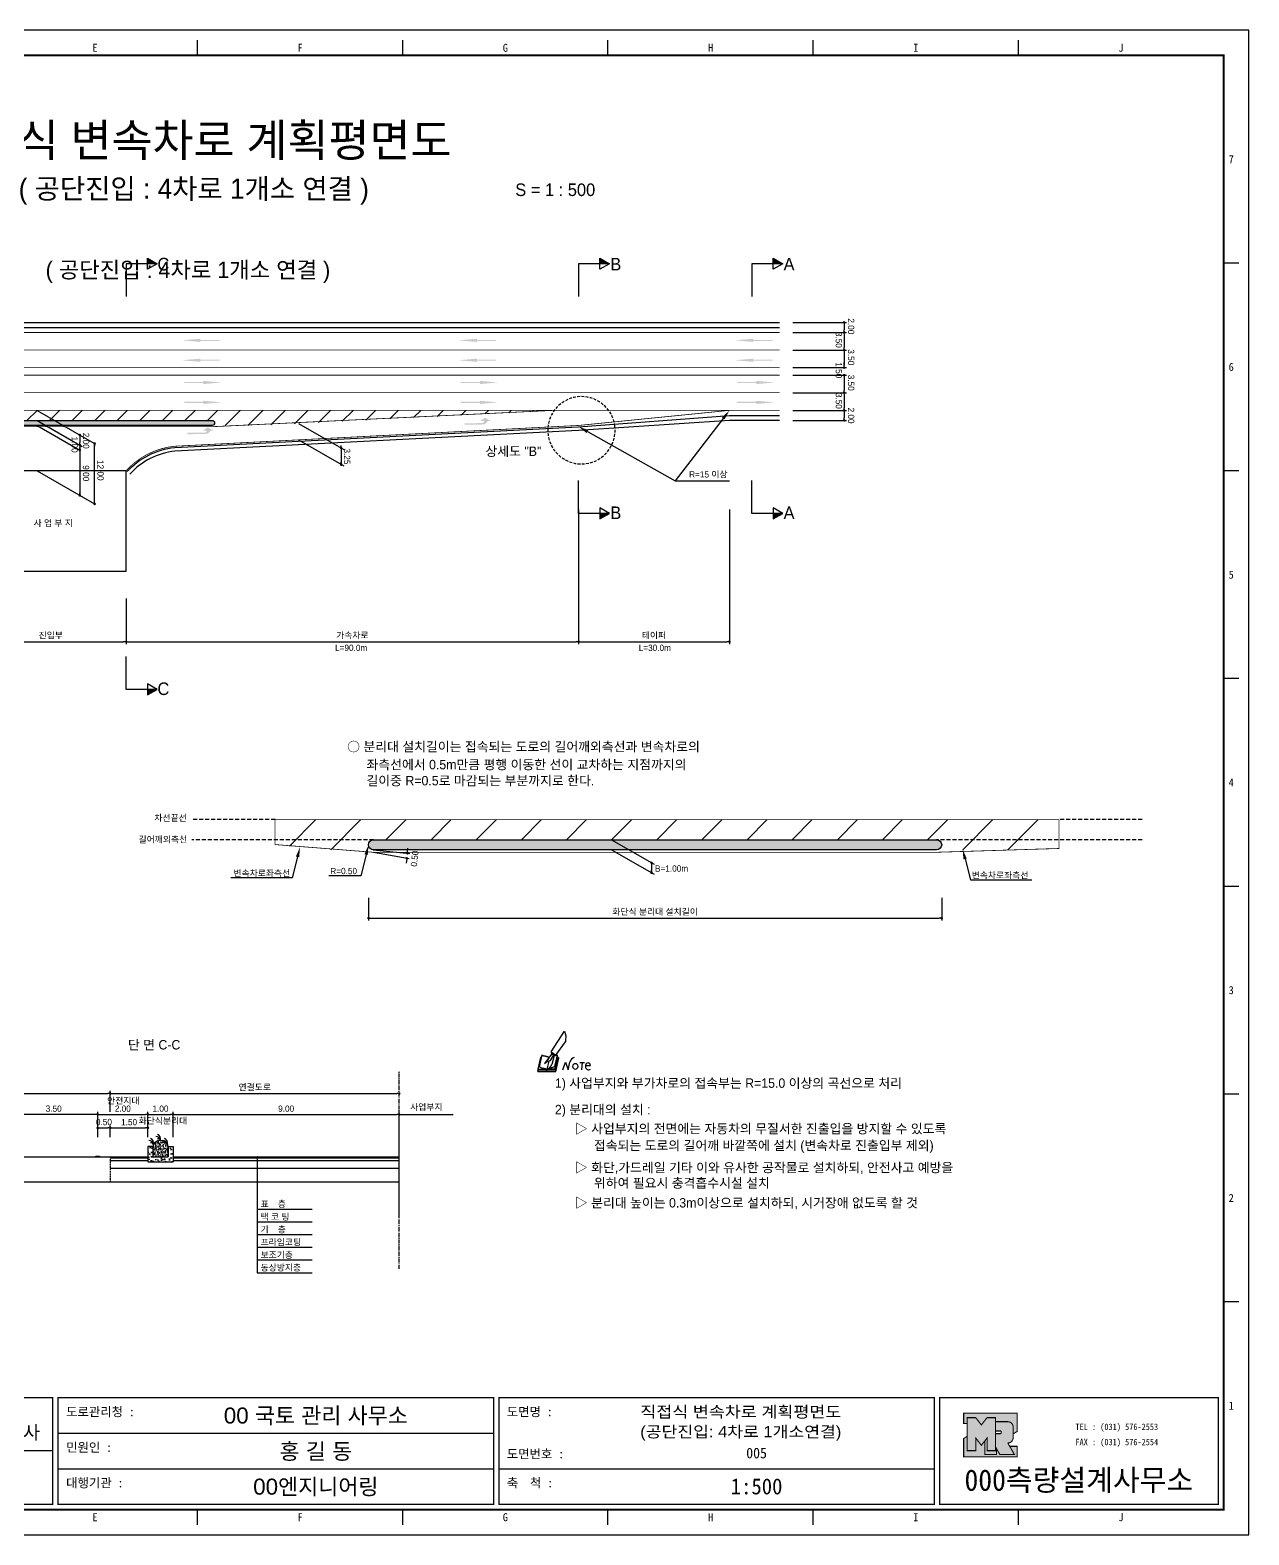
# Model space of a CAD drawing. Header units: millimetres. Extents: x 462 to 886, y -8 to 291.
# Drawn here: x 643.2 to 885.7, y -8.2 to 291.2 of the extents above; entities that cross this region are included whole.
import ezdxf
from ezdxf.enums import TextEntityAlignment as Align

# ---------------------------------------------------------------- set-up
doc = ezdxf.new("R2010")
doc.units = ezdxf.units.MM
doc.header["$LTSCALE"] = 0.25
doc.linetypes.add('CENTER', pattern=[50.8, 31.75, -6.35, 6.35, -6.35])
doc.linetypes.add('HIDDEN', pattern=[9.525, 6.35, -3.175])
for name, color, linetype in [('CC-GSTR-0004', 4, 'Continuous'), ('CM-LANE-0030', 30, 'Continuous'), ('CZ-DIMT-0002', 7, 'Continuous'), ('CZ-EXST-0002', 22, 'Continuous'), ('CZ-LIN1-0007', 7, 'Continuous'), ('CZ-LIN2-0003', 3, 'Continuous'), ('CZ-LINE-0001', 7, 'Continuous'), ('CZ-TEXT-BOX0', 7, 'Continuous'), ('TITLE', 7, 'Continuous')]:
    doc.layers.add(name, color=color, linetype=linetype)
doc.styles.add('견고딕', font='arial.ttf')
doc.styles.add('돋움', font='')
doc.styles.add('돋음체', font='')
doc.styles.get('돋움').set_extended_font_data('Dotum')
doc.styles.get('돋음체').set_extended_font_data('DotumChe')

# ---------------------------------------------------------------- blocks, each defined once
blk = doc.blocks.new('note')
for p, q in [((0.85, 3.5), (3.53, 7.57)), ((3.53, 7.57), (3.8, 6.64)), ((3.8, 6.64), (3.69, 5.72)), ((1, 3.1), (0.75, 2.77)), ((0.85, 3.5), (1.8, 2.79)), ((1, 3.4), (0.85, 3.21)), ((0.85, 3.21), (1.52, 2.71)), ((1.8, 2.79), (3.74, 5.46)), ((3.69, 5.72), (3.74, 5.46)), ((-1.24, 2.36), (-1.77, 0)), ((-1.77, 0), (1.77, 0)), ((-1.77, 0), (-1.77, -0.3)), ((-1.53, 0.52), (-1.55, 0.54)), ((-1.01, 2.9), (-1.53, 0.52)), ((-1.48, 0.48), (-1.53, 0.52)), ((-1.43, 0.44), (-1.48, 0.48)), ((-1.38, 0.41), (-1.43, 0.44)), ((-1.33, 0.4), (-1.38, 0.41)), ((-1.27, 0.37), (-1.33, 0.4)), ((-1.22, 0.35), (-1.27, 0.37)), ((-1.13, 2.36), (-1.24, 2.36)), ((-1.17, 0.33), (-1.22, 0.35)), ((-1.12, 0.32), (-1.17, 0.33)), ((-1.02, 0.25), (-1.12, 0.32)), ((-0.97, 0.22), (-1.02, 0.25)), ((-1, 2.9), (-1.01, 2.9)), ((-0.98, 2.85), (-1, 2.9)), ((-0.95, 2.8), (-0.98, 2.85)), ((-0.93, 0.21), (-0.97, 0.22)), ((-0.9, 2.75), (-0.95, 2.8)), ((-0.88, 0.19), (-0.93, 0.21)), ((-0.85, 2.72), (-0.9, 2.75)), ((-0.8, 0.18), (-0.88, 0.19)), ((-0.79, 2.69), (-0.85, 2.72)), ((-0.75, 0.17), (-0.8, 0.18)), ((-0.74, 2.68), (-0.79, 2.69)), ((-0.7, 0.16), (-0.75, 0.17)), ((-0.69, 2.65), (-0.74, 2.68)), ((-0.64, 0.15), (-0.7, 0.16)), ((-0.64, 2.65), (-0.69, 2.65)), ((-0.59, 2.63), (-0.64, 2.65)), ((-0.58, 0.14), (-0.64, 0.15)), ((-0.54, 2.62), (-0.59, 2.63)), ((-0.53, 0.13), (-0.58, 0.14)), ((-0.48, 2.61), (-0.54, 2.62)), ((-0.48, 0.12), (-0.53, 0.13)), ((-0.43, 2.61), (-0.48, 2.61)), ((-0.43, 0.11), (-0.48, 0.12)), ((0.75, 2.77), (-0.46, 1.16)), ((0.37, 2.24), (-0.46, 1.16)), ((-0.46, 1.16), (-0.08, 1.47)), ((-0.38, 2.59), (-0.43, 2.61)), ((-0.38, 0.08), (-0.43, 0.11)), ((-0.33, 2.59), (-0.38, 2.59)), ((-0.29, 0.06), (-0.38, 0.08)), ((-0.27, 2.58), (-0.33, 2.59)), ((-0.23, 0.05), (-0.29, 0.06)), ((-0.22, 2.57), (-0.27, 2.58)), ((-0.16, 0.04), (-0.23, 0.05)), ((-0.17, 2.56), (-0.22, 2.57)), ((-0.12, 2.55), (-0.17, 2.56)), ((-0.11, 0.03), (-0.16, 0.04)), ((-0.07, 2.53), (-0.12, 2.55)), ((-0.04, 0.02), (-0.11, 0.03)), ((-0.08, 1.47), (0.72, 1.75)), ((-0.01, 2.51), (-0.07, 2.53)), ((-0.05, -0.3), (-0.05, 0)), ((0, 0), (-0.04, 0.02)), ((0.04, 2.5), (-0.01, 2.51)), ((0.37, 1.63), (0, 0)), ((0, 0), (1.6, 0.53)), ((0, 0), (1.65, 0.18)), ((0, 0.01), (0.06, 0.04)), ((0, -0.3), (0, 0)), ((0.09, 2.48), (0.04, 2.5)), ((0.05, -0.3), (0.05, 0)), ((0.06, 0.04), (0.11, 0.07)), ((0.14, 2.48), (0.09, 2.48)), ((0.11, 0.07), (0.16, 0.09)), ((0.2, 2.47), (0.14, 2.48)), ((0.16, 0.09), (0.21, 0.12)), ((0.26, 2.43), (0.18, 2.46)), ((0.21, 0.12), (0.27, 0.14)), ((0.34, 2.4), (0.26, 2.43)), ((0.27, 0.14), (0.36, 0.19)), ((0.45, 2.37), (0.34, 2.4)), ((0.36, 0.19), (0.41, 0.22)), ((0.41, 0.22), (0.46, 0.27)), ((0.46, 0.27), (0.51, 0.3)), ((0.51, 0.3), (0.56, 0.34)), ((0.56, 0.34), (0.6, 0.4)), ((0.6, 0.4), (0.64, 0.45)), ((0.64, 0.45), (0.67, 0.51)), ((0.67, 0.51), (0.74, 0.58)), ((0.72, 1.75), (1.16, 2.53)), ((0.74, 0.58), (0.79, 0.63)), ((0.79, 0.63), (0.83, 0.68)), ((0.83, 0.68), (0.86, 0.73)), ((0.86, 0.73), (0.89, 0.79)), ((0.89, 0.84), (0.92, 0.89)), ((0.89, 0.79), (0.89, 0.84)), ((0.92, 0.89), (0.96, 0.95)), ((0.96, 0.95), (1.01, 0.97)), ((1.47, 2.74), (1.01, 0.97)), ((1.16, 2.53), (1.37, 2.82)), ((2.13, 2.84), (1.44, 2.63)), ((1.52, 2.71), (1.66, 2.9)), ((1.6, 0.53), (2.13, 2.84)), ((1.65, 0.18), (2.19, 2.48)), ((1.77, 0), (2.3, 2.36)), ((1.77, -0.3), (2.3, 2.07)), ((1.77, -0.38), (2.3, 1.99)), ((1.77, -0.44), (2.3, 1.93)), ((1.77, 0), (1.77, -0.3)), ((2.19, 2.48), (2.04, 2.47)), ((2.3, 2.36), (2.16, 2.36)), ((2.3, 2.36), (2.3, 2.07)), ((3.21, -0.08), (3.68, 1.4)), ((3.68, 1.4), (4.26, -0.14)), ((4.26, -0.14), (4.56, 1.44)), ((6.55, 1.34), (7.46, 1.34)), ((7.01, 1.34), (6.87, -0.11)), ((7.71, 0.77), (7.71, 0.55)), ((7.71, 0.77), (8.67, 0.77)), ((-1.77, -0.3), (1.77, -0.3)), ((-1.77, -0.43), (-1.77, -0.3)), ((-1.77, -0.37), (1.77, -0.37)), ((-1.77, -0.43), (1.77, -0.43))]:
    blk.add_line(p, q)
for centre, major_axis, start_param, end_param in [((0.4, 2.31), (0.0702, 0.0702), 3.283946, 6.425539), ((5.68, 1.23), (-0.806, 0.806), -0.591174, 0.597824), ((5.66, 0.58), (-0.378, 0.378), 3.926991, 10.210176), ((8.3, 0.49), (0.422, 0.422), 2.265602, 4.634911), ((8.19, 0.77), (-0.342, 0.342), 3.926991, 7.068583)]:
    blk.add_ellipse(centre, major_axis=major_axis, ratio=1, start_param=start_param, end_param=end_param)
blk = doc.blocks.new('_Dot')
at = {"color": 0, "linetype": 'ByBlock', "lineweight": -2}
blk.add_line((-0.5, 0), (-1, 0), dxfattribs=at)
at = {"color": 0, "linetype": 'ByBlock', "const_width": 0.5}
blk.add_lwpolyline([(-0.25, 0, 1), (0.25, 0, 1)], format="xyb", close=True, dxfattribs=at)

msp = doc.modelspace()

# ---------------------------------------------------------------- hatches: boundary and pattern name
at = {"layer": 'CM-LANE-0030'}
h = msp.add_hatch(dxfattribs=at)
h.set_pattern_fill('ANSI31', color=30, style=0)
h.set_pattern_definition([(45, (467.0835, 455.6168), (-2.245064, 2.245064), [])])
h.paths.add_polyline_path([(747.4, 215.55), (589.89, 215.55), (618.58, 212.55), (623.41, 212.55, -1), (623.41, 213.55), (679.42, 213.55, -1), (679.42, 212.55), (689.15, 212.55)])
msp.add_hatch(color=256, dxfattribs=at).paths.add_polyline_path([(657.03, 67.07), (657.03, 67.2), (656.28, 67.2), (656.28, 67.07)])
at = {"layer": 'CZ-EXST-0002'}
h = msp.add_hatch(dxfattribs=at)
h.set_pattern_fill('AR-CONC', color=256, scale=0.01, style=0)
h.set_pattern_definition([(50, (-441.459, 3549.9172), (1.8218467, -0.15939086), [0.1905, -2.0955]), (355, (-441.459, 3549.9172), (-0.3524283, 1.9105664), [0.1524, -1.6764]), (100.451, (-441.3073, 3549.9039), (1.469425, 1.7511669), [0.1619, -1.7809]), (46.1842, (-441.459, 3550.4252), (2.7107904, -0.4204233), [0.28575, -3.14325]), (96.6356, (-441.2332, 3550.39), (2.3740423, 2.4742556), [0.24285, -2.67135]), (351.184, (-441.459, 3550.4252), (2.374046, 2.4742512), [0.2286, -2.5146]), (21, (-441.205, 3550.2982), (1.5161488, -1.0226552), [0.1905, -2.0955]), (326, (-441.205, 3550.2982), (0.6180203, 1.8418797), [0.1524, -1.6764]), (71.4514, (-441.0787, 3550.213), (2.1341649, 0.8192286), [0.1619, -1.7809]), (37.5, (-441.4591, 3549.91716), (0.03088603, 0.84555039), [0, -1.65608, 0, -1.7018, 0, -1.68275]), (7.5, (-441.4591, 3549.9172), (0.66819663, 1.00180575), [0, -0.97028, 0, -1.61798, 0, -0.64135]), (327.5, (-442.0255, 3549.91716), (1.35590595, -0.05728744), [0, -0.635, 0, -1.9812, 0, -2.6289]), (317.5, (-442.2795, 3549.9172), (1.4812918, 0.2542649), [0, -0.8255, 0, -1.31572, 0, -1.8669])])
h.paths.add_polyline_path([(671.66, 66.07), (671.66, 69.07), (670.66, 69.07), (670.66, 67.07), (667.66, 67.07), (667.66, 69.07), (666.66, 69.07), (666.66, 66.07)])
h = msp.add_hatch(dxfattribs=at)
h.set_pattern_fill('AR-SAND', color=256, scale=0.01, style=0)
h.set_pattern_definition([(37.5, (-441.45907, 3549.91716), (-0.016000313, 0.489413237), [0, -0.38608, 0, -0.4318, 0, -0.41275]), (7.5, (-441.4591, 3549.91716), (0.44952328, 0.7168251), [0, -0.20828, 0, -0.34798, 0, -0.13335]), (327.5, (-441.7715, 3549.91716), (0.79099237, 0.001437185), [0, -0.127, 0, -0.4572, 0, -0.5969]), (317.5, (-441.7715, 3549.91716), (0.76355645, 0.22292932), [0, -0.0635, 0, -0.29972, 0, -0.3429])])
edge = h.paths.add_edge_path()
edge.add_ellipse((669.16, 69.07), major_axis=(-1.5, 0), ratio=0.829212, start_angle=180, end_angle=360)
edge.add_line((667.66, 69.07), (667.66, 67.07))
edge.add_line((667.66, 67.07), (670.66, 67.07))
edge.add_line((670.66, 67.07), (670.66, 69.07))
at = {"layer": 'CZ-LIN1-0007'}
for points in [[(677.09, 229.8), (677.09, 229.58), (680.91, 229.58), (680.91, 229.37), (677.09, 229.37), (677.09, 229.16), (673.44, 229.48)], [(732.09, 229.8), (732.09, 229.58), (735.91, 229.58), (735.91, 229.37), (732.09, 229.37), (732.09, 229.16), (728.44, 229.48)], [(787.09, 229.8), (787.09, 229.58), (790.91, 229.58), (790.91, 229.37), (787.09, 229.37), (787.09, 229.16), (783.44, 229.48)], [(677.09, 225.84), (677.09, 225.63), (680.91, 225.63), (680.91, 225.41), (677.09, 225.41), (677.09, 225.2), (673.44, 225.52)], [(732.09, 225.84), (732.09, 225.63), (735.91, 225.63), (735.91, 225.41), (732.09, 225.41), (732.09, 225.2), (728.44, 225.52)], [(787.09, 225.84), (787.09, 225.63), (790.91, 225.63), (790.91, 225.41), (787.09, 225.41), (787.09, 225.2), (783.44, 225.52)], [(677.69, 221.42), (677.69, 221.21), (673.87, 221.21), (673.87, 220.99), (677.69, 220.99), (677.69, 220.78), (681.34, 221.1)], [(732.69, 221.42), (732.69, 221.21), (728.87, 221.21), (728.87, 220.99), (732.69, 220.99), (732.69, 220.78), (736.34, 221.1)], [(787.69, 221.42), (787.69, 221.21), (783.87, 221.21), (783.87, 220.99), (787.69, 220.99), (787.69, 220.78), (791.34, 221.1)], [(677.69, 217.46), (677.69, 217.25), (673.87, 217.25), (673.87, 217.03), (677.69, 217.03), (677.69, 216.82), (681.34, 217.14)], [(732.69, 217.46), (732.69, 217.25), (728.87, 217.25), (728.87, 217.03), (732.69, 217.03), (732.69, 216.82), (736.34, 217.14)], [(787.69, 217.46), (787.69, 217.25), (783.87, 217.25), (783.87, 217.03), (787.69, 217.03), (787.69, 216.82), (791.34, 217.14)], [(733.24, 212.74, 0.267976), (734.27, 213.43), (734.9, 213.43), (733.73, 214.08), (732.78, 213.43), (733.48, 213.43, -0.504994), (733.17, 213.01), (729.7, 212.99), (729.7, 212.72)], [(678.07, 210.83, 0.267976), (679.09, 211.52), (679.72, 211.52), (678.55, 212.18), (677.61, 211.53), (678.3, 211.52, -0.504994), (677.99, 211.11), (674.53, 211.09), (674.53, 210.81)]]:
    msp.add_hatch(color=256, dxfattribs=at).paths.add_polyline_path(points)
at = {"layer": 'CZ-LIN2-0003'}
h = msp.add_hatch(dxfattribs=at)
h.set_pattern_fill('CROSS', color=256, scale=0.075, style=0)
h.set_pattern_definition([(0, (467.0835, 455.61684), (0.47625, 0.47625), [0.238125, -0.714375]), (90, (467.20256, 455.4978), (-0.47625, 0.47625), [0.238125, -0.714375])])
h.paths.add_polyline_path([(679.42, 213.55), (623.41, 213.55, 1), (623.41, 212.55), (679.42, 212.55, 1)])
h = msp.add_hatch(dxfattribs=at)
h.set_pattern_fill('CROSS', color=256, scale=0.15, style=0)
h.set_pattern_definition([(0, (398.8955, 614.2636), (0.9525, 0.9525), [0.47625, -1.42875]), (90, (399.1337, 614.0255), (-0.9525, 0.9525), [0.47625, -1.42875])])
h.paths.add_polyline_path([(823.56, 130.13), (711.54, 130.13, 1), (711.54, 128.13), (823.56, 128.13, 1)])
at = {"layer": 'CZ-LINE-0001'}
for points in [[(666.57, 245.82), (666.57, 244.72), (668.48, 244.72)], [(756.57, 245.82), (756.57, 244.72), (758.48, 244.72)], [(791.04, 245.82), (791.04, 244.72), (792.94, 244.72)], [(758.48, 195.05), (756.57, 195.05), (756.57, 193.95)], [(792.94, 195.05), (791.04, 195.05), (791.04, 193.95)], [(668.48, 160.04), (666.57, 160.04), (666.57, 158.94)]]:
    msp.add_hatch(color=256, dxfattribs=at).paths.add_polyline_path(points)
at = {"layer": 'TITLE', "ltscale": 150}
h = msp.add_hatch(color=8, dxfattribs=at)
edge = h.paths.add_edge_path()
edge.add_line((839.6, 16.06), (828.93, 16.06))
edge.add_line((828.93, 16.06), (828.93, 13.98))
edge.add_line((828.93, 13.98), (829.64, 13.98))
edge.add_line((829.64, 13.98), (829.64, 15.15))
edge.add_line((829.64, 15.15), (831.33, 15.15))
edge.add_line((831.33, 15.15), (832.46, 13.7))
edge.add_line((832.46, 13.7), (833.59, 15.15))
edge.add_line((833.59, 15.15), (835.28, 15.15))
edge.add_line((835.28, 15.15), (835.28, 14.35))
edge.add_line((835.28, 14.35), (837.72, 14.35))
edge.add_arc((837.72, 13.29), 1.07, 0, 90, ccw=False)
edge.add_line((838.78, 13.29), (838.78, 11.92))
edge.add_line((838.78, 11.92), (839.6, 12.43))
edge.add_line((839.6, 12.43), (839.6, 16.06))
h.paths.add_polyline_path([(833.14, 10.53), (832.46, 9.65), (831.33, 11.11), (831.33, 8.59), (829.64, 8.59), (829.64, 11.44), (828.93, 11), (828.93, 7.37), (839.6, 7.37), (839.6, 9.45), (838.1, 9.45), (839.05, 7.8), (836.15, 7.8), (835.45, 9.01), (835.45, 7.8), (833.14, 7.8)])
msp.add_hatch(color=5, dxfattribs=at).paths.add_polyline_path([(835.28, 15.15), (833.59, 15.15), (832.46, 13.7), (831.33, 15.15), (829.64, 15.15), (829.64, 8.59), (831.33, 8.59), (831.33, 11.11), (832.46, 9.65), (833.59, 11.11), (833.59, 8.59), (835.28, 8.59)])
h = msp.add_hatch(color=161, dxfattribs=at)
edge = h.paths.add_edge_path()
edge.add_arc((837.72, 13.29), 1.07, 360, 450)
edge.add_line((837.72, 14.35), (835.28, 14.35))
edge.add_line((835.28, 14.35), (835.28, 12.5))
edge.add_line((835.28, 12.5), (836.27, 12.5))
edge.add_arc((836.27, 12.39), 0.113, 0, 90, ccw=False)
edge.add_line((836.39, 12.39), (836.39, 12.08))
edge.add_arc((836.27, 12.08), 0.113, 270, 360, ccw=False)
edge.add_line((836.27, 11.97), (835.28, 11.97))
edge.add_line((835.28, 11.97), (835.28, 8.59))
edge.add_line((835.28, 8.59), (833.59, 8.59))
edge.add_line((833.59, 8.59), (833.59, 11.11))
edge.add_line((833.59, 11.11), (833.14, 10.53))
edge.add_line((833.14, 10.53), (833.14, 7.8))
edge.add_line((833.14, 7.8), (835.45, 7.8))
edge.add_line((835.45, 7.8), (835.45, 9.01))
edge.add_line((835.45, 9.01), (836.15, 7.8))
edge.add_line((836.15, 7.8), (839.05, 7.8))
edge.add_line((839.05, 7.8), (837.72, 10.11))
edge.add_arc((837.72, 11.18), 1.07, 270, 360)
edge.add_line((838.78, 11.18), (838.78, 13.29))

# ---------------------------------------------------------------- linework, layer by layer
at = {"color": 0, "linetype": 'ByBlock', "lineweight": -2}
for p, q in [((805.16, 232.8), (805.16, 232.55)), ((805.16, 231.3), (805.16, 231.55)), ((805.16, 230.8), (805.16, 230.55)), ((805.16, 227.8), (805.16, 228.05)), ((805.16, 227.3), (805.16, 227.05)), ((805.16, 224.3), (805.16, 224.55)), ((805.16, 224.3), (805.16, 224.55)), ((805.16, 222.3), (805.16, 222.05)), ((805.16, 222.3), (805.16, 222.05)), ((805.16, 219.3), (805.16, 219.55)), ((805.16, 218.8), (805.16, 218.55)), ((805.16, 215.8), (805.16, 216.05)), ((805.16, 215.3), (805.16, 215.05)), ((805.16, 213.8), (805.16, 214.05)), ((653.1, 210.4), (653.1, 210.15)), ((653.1, 208.9), (653.1, 209.15)), ((653.1, 208.4), (653.1, 208.15)), ((653.1, 207.9), (653.1, 208.15)), ((656.06, 208.69), (656.06, 208.44)), ((705.12, 208.28), (705.12, 208.53)), ((705.12, 207.78), (705.12, 207.53)), ((705.11, 205.03), (705.11, 205.28)), ((653.1, 198.9), (653.1, 199.15)), ((656.06, 197.19), (656.06, 197.44)), ((718.14, 126.18), (718.12, 125.93)), ((718.3, 127.67), (718.32, 127.92)), ((766.85, 125.3), (766.85, 125.05)), ((766.85, 123.8), (766.85, 124.05)), ((716.91, 75.48), (717.16, 75.48))]:
    msp.add_line(p, q, dxfattribs=at)
at = {"color": 0, "linetype": 'ByBlock', "const_width": 0.25}
for points in [[(805.16, 232.93, 1), (805.16, 233.18, 1)], [(805.16, 231.18, 1), (805.16, 230.93, 1)], [(805.16, 230.93, 1), (805.16, 231.18, 1)], [(805.16, 227.68, 1), (805.16, 227.43, 1)], [(805.16, 227.43, 1), (805.16, 227.68, 1)], [(805.16, 224.18, 1), (805.16, 223.93, 1)], [(805.16, 224.18, 1), (805.16, 223.93, 1)], [(805.16, 222.43, 1), (805.16, 222.68, 1)], [(805.16, 222.43, 1), (805.16, 222.68, 1)], [(805.16, 219.18, 1), (805.16, 218.93, 1)], [(805.16, 218.93, 1), (805.16, 219.18, 1)], [(805.16, 215.43, 1), (805.16, 215.68, 1)], [(805.16, 215.68, 1), (805.16, 215.43, 1)], [(805.16, 213.68, 1), (805.16, 213.43, 1)], [(653.1, 210.52, 1), (653.1, 210.77, 1)], [(653.1, 208.52, 1), (653.1, 208.77, 1)], [(653.1, 208.77, 1), (653.1, 208.52, 1)], [(653.1, 207.77, 1), (653.1, 207.52, 1)], [(656.06, 208.81, 1), (656.06, 209.06, 1)], [(705.12, 208.16, 1), (705.12, 207.91, 1)], [(705.12, 207.91, 1), (705.12, 208.16, 1)], [(705.11, 204.9, 1), (705.11, 204.65, 1)], [(653.1, 198.77, 1), (653.1, 198.52, 1)], [(656.06, 197.06, 1), (656.06, 196.81, 1)], [(718.15, 126.31, 1), (718.18, 126.55, 1)], [(718.28, 127.55, 1), (718.26, 127.3, 1)], [(766.85, 125.42, 1), (766.85, 125.67, 1)], [(766.85, 123.67, 1), (766.85, 123.42, 1)], [(716.78, 75.48, 1), (716.53, 75.48, 1)]]:
    msp.add_lwpolyline(points, format="xyb", close=True, dxfattribs=at)
at = {"layer": 'CC-GSTR-0004'}
for points in [[(562.33, 233.05), (792.33, 233.05)], [(562.33, 232.05), (792.33, 232.05)]]:
    msp.add_lwpolyline(points, dxfattribs=at)
for points in [[(662.52, 203.38, -0.185887), (671.98, 208.16), (752.33, 212.3), (782.33, 214.55), (792.33, 214.55)], [(792.33, 213.55), (782.33, 213.55), (752.33, 211.55), (672.04, 207.42, 0.185554), (663.07, 202.88)]]:
    msp.add_lwpolyline(points, format="xyb", dxfattribs=at)
at = {"layer": 'CM-LANE-0030', "color": 30}
for p, q in [((694.79, 128.88), (700.05, 134.13)), ((703.03, 128.13), (709.03, 134.13)), ((714.01, 130.13), (718.01, 134.13)), ((722.99, 130.13), (726.99, 134.13)), ((731.97, 130.13), (735.97, 134.13)), ((740.95, 130.13), (744.95, 134.13)), ((749.93, 130.13), (753.93, 134.13)), ((758.91, 130.13), (762.91, 134.13)), ((767.89, 130.13), (771.89, 134.13)), ((776.87, 130.13), (780.87, 134.13)), ((785.85, 130.13), (789.85, 134.13)), ((794.83, 130.13), (798.83, 134.13)), ((803.81, 130.13), (807.81, 134.13)), ((812.79, 130.13), (816.79, 134.13)), ((821.77, 130.13), (825.77, 134.13)), ((828.75, 128.13), (834.75, 134.13)), ((837.73, 128.13), (843.73, 134.13))]:
    msp.add_line(p, q, dxfattribs=at)
at = {"layer": 'CM-LANE-0030'}
for p, q in [((656.28, 67.07), (656.28, 67.2)), ((656.28, 67.2), (657.03, 67.2)), ((657.03, 67.07), (656.28, 67.07)), ((657.03, 67.2), (657.03, 67.07))]:
    msp.add_line(p, q, dxfattribs=at)
at = {"layer": 'CM-LANE-0030', "color": 30, "const_width": 0.15}
for points in [[(562.33, 224.05), (792.33, 224.05)], [(562.33, 222.55), (792.33, 222.55)]]:
    msp.add_lwpolyline(points, dxfattribs=at)
for points in [[(589.89, 215.55), (747.4, 215.55), (679.42, 212.3), (623.41, 212.3)], [(691.95, 129.17), (711.54, 127.63), (823.4, 127.63), (847.9, 128.39), (847.9, 134.13), (691.95, 134.13)]]:
    msp.add_lwpolyline(points, close=True, dxfattribs=at)
at = {"layer": 'CZ-EXST-0002'}
for p, q in [((617.91, 67.07), (659.16, 67.07)), ((617.91, 62.07), (659.16, 62.07))]:
    msp.add_line(p, q, dxfattribs=at)
at = {"layer": 'CZ-LIN1-0007', "const_width": 0.15}
msp.add_lwpolyline([(562.33, 231.05), (792.33, 231.05)], dxfattribs=at)
at = {"layer": 'CZ-LIN1-0007', "linetype": 'HIDDEN', "const_width": 0.15}
for points in [[(562.33, 227.55), (792.33, 227.55)], [(562.33, 219.05), (792.33, 219.05)], [(747.4, 215.55), (782.33, 215.55)]]:
    msp.add_lwpolyline(points, dxfattribs=at)
at = {"layer": 'CZ-LIN1-0007', "const_width": 0.15}
msp.add_lwpolyline([(792.33, 215.55), (782.33, 215.55), (752.33, 212.55), (671.96, 208.41, 0.185992), (662.33, 203.55)], format="xyb", dxfattribs=at)
at = {"layer": 'CZ-LIN2-0003'}
for p, q in [((667.66, 69.07), (666.66, 69.07)), ((666.66, 69.07), (666.66, 66.07)), ((667.66, 69.07), (667.66, 67.07)), ((670.66, 69.07), (670.66, 67.07)), ((670.66, 69.07), (671.66, 69.07)), ((671.66, 69.07), (671.66, 66.07)), ((659.16, 67.07), (666.66, 67.07)), ((659.16, 66.82), (666.66, 66.82)), ((659.16, 66.32), (666.66, 66.32)), ((666.66, 66.07), (671.66, 66.07)), ((667.66, 67.07), (670.66, 67.07)), ((671.66, 67.07), (716.66, 67.07)), ((671.66, 66.82), (716.66, 66.82)), ((671.66, 66.32), (716.66, 66.32)), ((659.16, 64.82), (716.66, 64.82)), ((659.16, 62.07), (716.66, 62.07))]:
    msp.add_line(p, q, dxfattribs=at)
for points in [[(679.42, 212.55), (623.41, 212.55, -1), (623.41, 213.55), (679.42, 213.55, -1)], [(823.56, 128.13), (711.54, 128.13, -1), (711.54, 130.13), (823.56, 130.13, -1)]]:
    msp.add_lwpolyline(points, format="xyb", close=True, dxfattribs=at)
msp.add_lwpolyline([(662.33, 203.55), (632.33, 203.55), (632.33, 183.55), (662.33, 183.55)], close=True, dxfattribs=at)
for centre, radius, start, end in [((666.89, 69.41), 0.88, 7.8639, 92.7752), ((667.35, 69.38), 0.44, 19.771, 124.0366), ((666.79, 69.75), 1, 347.1802, 67.3267), ((668.29, 70.19), 0.88, 7.8639, 92.7752), ((668.75, 70.17), 0.44, 19.771, 124.0366), ((668.18, 70.54), 1, 347.1802, 67.3267), ((669.68, 69.41), 0.88, 7.8639, 92.7752), ((670.14, 69.38), 0.44, 19.771, 124.0366), ((669.57, 69.75), 1, 347.1802, 67.3267)]:
    msp.add_arc(centre, radius, start, end, dxfattribs=at)
msp.add_ellipse((669.16, 69.07), major_axis=(-1.5, 0), ratio=0.829212, start_param=3.141593, end_param=6.283185, dxfattribs=at)
at = {"layer": 'CZ-LINE-0001'}
for p, q in [((666.57, 243.62), (666.57, 245.82)), ((666.57, 245.82), (668.48, 244.72)), ((756.57, 243.62), (756.57, 245.82)), ((756.57, 245.82), (758.48, 244.72)), ((791.04, 243.62), (791.04, 245.82)), ((791.04, 245.82), (792.94, 244.72)), ((668.48, 244.72), (662.33, 244.72)), ((662.33, 244.72), (662.33, 238.18)), ((668.48, 244.72), (666.57, 243.62)), ((758.48, 244.72), (752.33, 244.72)), ((752.33, 244.72), (752.33, 238.18)), ((758.48, 244.72), (756.57, 243.62)), ((792.94, 244.72), (786.8, 244.72)), ((786.8, 244.72), (786.8, 238.18)), ((792.94, 244.72), (791.04, 243.62)), ((794.93, 233.05), (805.66, 233.05)), ((794.93, 231.05), (805.66, 231.05)), ((794.93, 231.05), (805.66, 231.05)), ((805.16, 232.55), (805.16, 231.55)), ((805.16, 230.55), (805.16, 228.05)), ((794.93, 227.55), (805.66, 227.55)), ((794.93, 227.55), (805.66, 227.55)), ((805.16, 227.05), (805.16, 224.55)), ((805.16, 224.55), (805.16, 225.05)), ((794.93, 224.05), (805.66, 224.05)), ((794.93, 224.05), (805.66, 224.05)), ((794.93, 222.55), (805.66, 222.55)), ((794.93, 222.55), (805.66, 222.55)), ((805.16, 222.05), (805.16, 219.55)), ((805.16, 222.05), (805.16, 221.55)), ((794.93, 219.05), (805.66, 219.05)), ((794.93, 219.05), (805.66, 219.05)), ((805.16, 218.55), (805.16, 216.05)), ((644.6, 215.55), (656.06, 208.94)), ((794.93, 215.55), (805.66, 215.55)), ((794.93, 215.55), (805.66, 215.55)), ((644.6, 213.55), (653.6, 208.36)), ((644.6, 213.55), (653.6, 208.36)), ((696.63, 212.94), (705.62, 207.74)), ((794.93, 213.55), (805.66, 213.55)), ((805.16, 215.05), (805.16, 214.05)), ((644.6, 212.55), (653.1, 207.65)), ((653.1, 210.15), (653.1, 209.15)), ((696.62, 209.68), (705.61, 204.49)), ((653.1, 208.15), (653.1, 198.65)), ((656.06, 196.94), (656.06, 208.94)), ((705.12, 207.53), (705.12, 204.53)), ((644.6, 203.55), (656.06, 196.94)), ((752.33, 195.05), (752.33, 201.59)), ((771.55, 201.56), (782.33, 201.56)), ((786.8, 195.05), (786.8, 201.59)), ((752.33, 195.81), (752.33, 169.03)), ((752.33, 195.81), (752.33, 169.03)), ((758.48, 195.05), (752.33, 195.05)), ((758.48, 195.05), (756.57, 196.15)), ((756.57, 196.15), (756.57, 193.95)), ((756.57, 193.95), (758.48, 195.05)), ((782.33, 195.81), (782.33, 169.03)), ((792.94, 195.05), (786.8, 195.05)), ((792.94, 195.05), (791.04, 196.15)), ((791.04, 196.15), (791.04, 193.95)), ((791.04, 193.95), (792.94, 195.05)), ((662.33, 178.09), (662.33, 169.03)), ((662.33, 178.09), (662.33, 169.03)), ((632.83, 169.53), (661.83, 169.53)), ((662.83, 169.53), (751.83, 169.53)), ((752.83, 169.53), (781.83, 169.53)), ((662.33, 160.04), (662.33, 166.58)), ((668.48, 160.04), (662.33, 160.04)), ((668.48, 160.04), (666.57, 161.14)), ((666.57, 161.14), (666.57, 158.94)), ((666.57, 158.94), (668.48, 160.04)), ((758.91, 130.13), (767.35, 125.26)), ((711.49, 128.13), (718.77, 127.37)), ((711.54, 127.63), (718.66, 126.38)), ((718.12, 125.93), (718.06, 125.44)), ((718.32, 127.92), (718.38, 128.42)), ((758.91, 128.13), (767.35, 123.26)), ((766.85, 125.05), (766.85, 123.55)), ((710.54, 118.58), (710.54, 114.04)), ((824.56, 118.58), (824.56, 114.04)), ((711.04, 114.54), (824.06, 114.54)), ((618.41, 79.65), (658.66, 79.65)), ((659.16, 75.98), (659.16, 80.15)), ((659.16, 75.98), (659.16, 80.15)), ((659.66, 79.65), (716.16, 79.65)), ((656.16, 75.48), (639.66, 75.48)), ((656.66, 70.93), (656.66, 75.98)), ((656.66, 70.93), (656.66, 75.98)), ((657.16, 75.48), (666.16, 75.48)), ((666.66, 70.93), (666.66, 75.98)), ((666.66, 70.93), (666.66, 75.98)), ((667.16, 75.48), (671.16, 75.48)), ((671.66, 70.93), (671.66, 75.98)), ((671.66, 70.93), (671.66, 75.98)), ((672.16, 75.48), (716.16, 75.48)), ((716.66, 55.77), (716.66, 76.18)), ((717.16, 75.48), (727.38, 75.48)), ((656.66, 70.93), (656.66, 73.3)), ((657.16, 72.8), (658.66, 72.8)), ((659.16, 70.93), (659.16, 73.3)), ((659.16, 70.93), (659.16, 73.3)), ((659.66, 72.8), (666.16, 72.8)), ((666.66, 70.93), (666.66, 73.3)), ((688.42, 67.07), (688.42, 43.99)), ((688.42, 56.65), (699.36, 56.65)), ((688.42, 54.11), (699.36, 54.11)), ((688.42, 51.58), (699.36, 51.58)), ((688.42, 49.05), (699.36, 49.05)), ((688.42, 46.52), (699.36, 46.52)), ((688.42, 43.99), (699.36, 43.99))]:
    msp.add_line(p, q, dxfattribs=at)
at = {"layer": 'CZ-LINE-0001', "linetype": 'HIDDEN', "ltscale": 0.35}
msp.add_line((759.55, 212.38), (759.55, 212.38), dxfattribs=at)
at = {"layer": 'CZ-LINE-0001', "linetype": 'HIDDEN', "ltscale": 0.5}
for p, q in [((691.95, 134.13), (675.42, 134.13)), ((864.43, 134.13), (847.9, 134.13)), ((711.54, 130.13), (675.42, 130.13)), ((864.43, 130.13), (823.56, 130.13))]:
    msp.add_line(p, q, dxfattribs=at)
at = {"layer": 'CZ-LINE-0001', "linetype": 'CENTER', "ltscale": 0.1}
msp.add_line((716.66, 44.73), (716.66, 84.11), dxfattribs=at)
at = {"layer": 'CZ-LINE-0001', "linetype": 'HIDDEN', "ltscale": 0.2}
msp.add_line((659.16, 67.07), (659.16, 62.07), dxfattribs=at)
at = {"layer": 'CZ-LINE-0001'}
for points in [[(781.11, 213.95), (771.55, 201.56)], [(754.08, 211.33), (771.55, 201.56)], [(696.43, 126.71), (695.37, 122.53), (683.14, 122.53)], [(710.06, 127.15), (709, 122.97), (702.66, 122.97)]]:
    msp.add_lwpolyline(points, dxfattribs=at)
at = {"layer": 'CZ-LINE-0001', "extrusion": (0, 0, -1)}
msp.add_lwpolyline([(-829.21, 126.3), (-830.27, 122.12), (-842.49, 122.12)], dxfattribs=at)
at = {"layer": 'CZ-LINE-0001', "linetype": 'HIDDEN', "ltscale": 0.35}
msp.add_arc((752.9, 211.59), 6.7, 6.7667, 6.749, dxfattribs=at)
at = {"layer": 'CZ-LINE-0001', "linetype": 'ByBlock'}
for centre, start, end in [((688.42, 66.32), 0, 180), ((688.42, 66.32), 0, 180), ((688.42, 66.32), 180, 0), ((688.42, 66.32), 180, 0), ((688.42, 67.01), 0, 180), ((688.42, 67.01), 0, 180), ((688.42, 67.01), 180, 0), ((688.42, 67.01), 180, 0), ((688.42, 66.81), 0, 180), ((688.42, 66.81), 0, 180), ((688.42, 66.81), 180, 0), ((688.42, 66.81), 180, 0), ((688.42, 66.57), 0, 180), ((688.42, 66.57), 0, 180), ((688.42, 66.57), 180, 0), ((688.42, 66.57), 180, 0), ((688.42, 65.52), 0, 180), ((688.42, 65.52), 0, 180), ((688.42, 65.52), 180, 0), ((688.42, 65.52), 180, 0), ((688.42, 63.29), 0, 180), ((688.42, 63.29), 0, 180), ((688.42, 63.29), 180, 0), ((688.42, 63.29), 180, 0)]:
    msp.add_arc(centre, 0.0625, start, end, dxfattribs=at)
at = {"layer": 'CZ-LINE-0001'}
for points in [[(780.85, 214.15), (782.33, 215.53), (781.38, 213.74)], [(753.92, 211.04), (752.33, 212.31), (754.24, 211.63)], [(709.73, 127.23), (710.54, 129.09), (710.38, 127.07)], [(696.1, 126.8), (696.91, 128.65), (696.75, 126.63)]]:
    msp.add_solid(points, dxfattribs=at)
at = {"layer": 'CZ-LINE-0001', "extrusion": (0, 0, -1)}
msp.add_solid([(-829.54, 126.38), (-828.73, 128.24), (-828.89, 126.21)], dxfattribs=at)
at = {"layer": 'TITLE', "color": 7, "linetype": 'Continuous'}
for p, q in [((676.52, 286.16), (676.52, 289.19)), ((717.35, 286.16), (717.35, 289.19)), ((758.17, 286.16), (758.17, 289.19)), ((799, 286.16), (799, 289.19)), ((839.82, 286.16), (839.82, 289.19)), ((883.67, 244.84), (880.65, 244.84)), ((883.67, 203.51), (880.65, 203.51)), ((883.67, 162.18), (880.65, 162.18)), ((883.67, 120.85), (880.65, 120.85)), ((883.67, 79.52), (880.65, 79.52)), ((883.67, 38.19), (880.65, 38.19)), ((676.52, -6.16), (676.52, -3.14)), ((717.35, -6.16), (717.35, -3.14)), ((758.17, -6.16), (758.17, -3.14)), ((799, -6.16), (799, -3.14)), ((839.82, -6.16), (839.82, -3.14))]:
    msp.add_line(p, q, dxfattribs=at)
at = {"layer": 'TITLE', "ltscale": 150}
for p, q in [((648.8, 12.07), (735.41, 12.07)), ((647.74, 8.53), (561.13, 8.53)), ((648.8, 5), (735.41, 5)), ((736.47, 5), (823.08, 5))]:
    msp.add_line(p, q, dxfattribs=at)
at = {"layer": 'TITLE'}
msp.add_line((880.76, -3.14), (471.9, -3.14), dxfattribs=at)
msp.add_lwpolyline([(462.32, -8.17), (885.68, -8.17), (885.68, 291.2), (462.32, 291.2)], close=True, dxfattribs=at)
at = {"layer": 'TITLE', "linetype": 'Continuous', "const_width": 0.403}
msp.add_lwpolyline([(472.4, -3.14), (472.4, 286.16), (880.65, 286.16), (880.65, -3.14)], close=True, dxfattribs=at)
at = {"layer": 'TITLE', "ltscale": 150}
for points, const_width in [([(561.13, 19.14), (647.74, 19.14), (647.74, -2.08), (561.13, -2.08)], 0.265), ([(735.41, -2.08), (648.8, -2.08), (648.8, 19.14), (735.41, 19.14)], 0.265), ([(736.47, 19.14), (823.08, 19.14), (823.08, -2.08), (736.47, -2.08)], 0.265), ([(879.58, 19.14), (879.58, -2.08), (824.14, -2.08), (824.14, 19.14), (879.58, 19.14)], 0.265), ([(835.28, 15.15), (833.59, 15.15), (832.46, 13.7), (831.33, 15.15), (829.64, 15.15), (829.64, 8.59), (831.33, 8.59), (831.33, 11.11), (832.46, 9.65), (833.59, 11.11), (833.59, 8.59), (835.28, 8.59)], 0.212), ([(833.14, 10.53), (832.46, 9.65), (831.33, 11.11), (831.33, 8.59), (829.64, 8.59), (829.64, 11.44), (828.93, 11), (828.93, 7.37), (839.6, 7.37), (839.6, 9.45), (838.1, 9.45), (839.05, 7.8), (836.15, 7.8), (835.45, 9.01), (835.45, 7.8), (833.14, 7.8)], 0.212)]:
    msp.add_lwpolyline(points, close=True, dxfattribs=dict(at, const_width=const_width))
at = {"layer": 'TITLE', "ltscale": 150, "const_width": 0.212}
for points in [[(839.6, 16.06), (828.93, 16.06), (828.93, 13.98), (829.64, 13.98), (829.64, 15.15), (831.33, 15.15), (832.46, 13.7), (833.59, 15.15), (835.28, 15.15), (835.28, 14.35), (837.72, 14.35, -0.414214), (838.78, 13.29), (838.78, 11.92), (839.6, 12.43)], [(838.78, 13.29, 0.414214), (837.72, 14.35), (835.28, 14.35), (835.28, 12.5), (836.27, 12.5, -0.414214), (836.39, 12.39), (836.39, 12.08, -0.414214), (836.27, 11.97), (835.28, 11.97), (835.28, 8.59), (833.59, 8.59), (833.59, 11.11), (833.14, 10.53), (833.14, 7.8), (835.45, 7.8), (835.45, 9.01), (836.15, 7.8), (839.05, 7.8), (837.72, 10.11, 0.414214), (838.78, 11.18)]]:
    msp.add_lwpolyline(points, format="xyb", close=True, dxfattribs=at)

# ---------------------------------------------------------------- block references
at = {"layer": 'CZ-LINE-0001', "xscale": 0.5, "yscale": 0.5, "zscale": 0.5}
for p in [(662.33, 169.53), (752.33, 169.53), (782.33, 169.53), (824.56, 114.54), (659.16, 79.65), (716.66, 79.65), (656.66, 75.48), (666.66, 75.48), (671.66, 75.48), (716.66, 75.48), (659.16, 72.8), (666.66, 72.8)]:
    msp.add_blockref('_Dot', p, dxfattribs=at)
at = {"layer": 'CZ-LINE-0001', "xscale": 0.5, "yscale": 0.5, "zscale": 0.5, "rotation": 180}
for p in [(662.33, 169.53), (752.33, 169.53), (710.54, 114.54), (659.16, 79.65), (656.66, 75.48), (666.66, 75.48), (671.66, 75.48), (656.66, 72.8), (659.16, 72.8)]:
    msp.add_blockref('_Dot', p, dxfattribs=at)
at = {"layer": 'CZ-TEXT-BOX0'}
msp.add_blockref('note', (746.02, 84.46), dxfattribs=at)

# ---------------------------------------------------------------- texts
at = {"layer": 'CZ-DIMT-0002', "style": '돋움'}
for s, height, p in [('C', 2.5, (669.73, 244.64)), ('B', 2.5, (759.73, 244.64)), ('A', 2.5, (794.2, 244.64)), ('상세도 "B"', 1.875, (739.37, 207.42)), ('R=15 이상', 1.25, (778.14, 202.82)), ('B', 2.5, (759.73, 195.18)), ('A', 2.5, (794.2, 195.18)), ('사 업 부 지', 1.25, (647.82, 193.14)), ('L=90.0m', 1.25, (707.09, 168.31)), ('L=30.0m', 1.25, (767.5, 168.31)), ('C', 2.5, (669.73, 160.17)), ('차선끝선', 1.25, (671.15, 134.47))]:
    msp.add_text(s, height=height, dxfattribs=at).set_placement(p, align=Align.MIDDLE_CENTER)
for s, p in [('2.00', (805.92, 233.86)), ('3.50', (803.48, 231.17)), ('3.50', (805.92, 227.7)), ('1.50', (803.48, 225.12)), ('3.50', (805.92, 222.64)), ('3.50', (803.48, 219.03)), ('2.00', (805.92, 216.11))]:
    msp.add_text(s, height=1.25, rotation=270, dxfattribs=at).set_placement(p)
for s, p in [('○ 분리대 설치길이는 접속되는 도로의 길어깨외측선과 변속차로의', (706.29, 148.64)), ('좌측선에서 0.5m만큼 평행 이동한 선이 교차하는 지점까지의', (710.14, 145.08)), ('길이중 R=0.5로 마감되는 부분까지로 한다.', (710.14, 141.88)), ('1) 사업부지와 부가차로의 접속부는 R=15.0 이상의 곡선으로 처리', (747.62, 81.71)), ('2) 분리대의 설치 :', (747.62, 76.44)), ('▷ 사업부지의 전면에는 자동차의 무질서한 진출입을 방지할 수 있도록', (751.6, 72.64)), ('접속되는 도로의 길어깨 바깥쪽에 설치 (변속차로 진출입부 제외)', (755.39, 69.31)), ('▷ 화단,가드레일 기타 이와 유사한 공작물로 설치하되, 안전사고 예방을', (751.6, 64.91)), ('위하여 필요시 충격흡수시설 설치', (755.39, 61.84)), ('▷ 분리대 높이는 0.3m이상으로 설치하되, 시거장애 없도록 할 것', (751.6, 57.9))]:
    msp.add_text(s, height=1.875, dxfattribs=at).set_placement(p, align=Align.MIDDLE_LEFT)
for s, p in [('길어깨외측선', (664.8, 129.56)), ('변속차로좌측선', (683.68, 122.85)), ('R=0.50', (702.94, 123.28)), ('B=1.00m', (767.54, 123.78)), ('변속차로좌측선', (830.54, 122.43)), ('안전지대', (658.54, 77.58)), ('화단식분리대', (664.81, 73.6)), ('사업부지', (718.82, 76.32)), ('표    층', (689.07, 57.04)), ('택 코 팅', (689.07, 54.5)), ('기    층', (689.07, 51.97)), ('프라임코팅', (689.07, 49.44)), ('보조기층', (689.07, 46.91)), ('동상방지층', (689.07, 44.38))]:
    msp.add_text(s, height=1.25, dxfattribs=at).set_placement(p)
at = {"layer": 'CZ-LIN2-0003', "color": 7, "style": '돋움'}
for s, p in [('1.00', (651.46, 210.32)), ('2.00', (653.72, 211.1)), ('3.25', (705.65, 207.97)), ('9.00', (653.72, 204.63)), ('12.00', (656.61, 205.67))]:
    msp.add_text(s, height=1.25, rotation=270, dxfattribs=at).set_placement(p)
at = {"layer": 'CZ-LIN2-0003', "style": '돋움'}
msp.add_text('0.50', height=1.25, rotation=84.0289, dxfattribs=at).set_placement((720.16, 124.73))
at = {"layer": 'CZ-LINE-0001', "char_height": 1.25, "attachment_point": 5, "style": '돋움'}
for s, insert in [('\\A1;진입부', (647.33, 170.73)), ('\\A1;가속차로', (707.33, 170.73)), ('\\A1;테이퍼', (767.33, 170.73)), ('\\A1;화단식 분리대 설치길이', (767.55, 115.74)), ('\\A1;연결도로', (687.91, 80.84)), ('\\A1;3.50', (647.91, 76.62)), ('\\A1;2.00', (661.66, 76.62)), ('\\A1;1.00', (669.16, 76.62)), ('\\A1;9.00', (694.16, 76.62)), ('\\A1;0.50', (657.91, 73.96)), ('\\A1;1.50', (662.91, 73.94))]:
    msp.add_mtext(s, dxfattribs=dict(at, insert=insert))
at = {"layer": 'CZ-TEXT-BOX0', "style": '돋움'}
for s, height, p in [('( 공단진입 : 4차로 1개소 연결 )', 3.25, (674.62, 243.52)), ('단 면 C-C', 1.875, (667.9, 89.34))]:
    msp.add_text(s, height=height, dxfattribs=at).set_placement(p, align=Align.MIDDLE_CENTER)
for s, width, p, p2 in [('직접식 변속차로 계획평면도', 1.010039, (764.6, 15.18), (804.6, 15.18)), ('(공단진입: 4차로 1개소연결)', 0.990042, (764.6, 11.23), (804.6, 11.23))]:
    msp.add_text(s, height=2.25, dxfattribs=dict(at, width=width)).set_placement(p, p2, align=Align.FIT)
at = {"layer": 'TITLE', "color": 3, "linetype": 'Continuous', "style": '돋음체'}
for s, p in [('E', (656.11, 287.68)), ('F', (696.93, 287.68)), ('G', (737.76, 287.68)), ('H', (778.58, 287.68)), ('I', (819.41, 287.68)), ('J', (860.23, 287.68)), ('7', (882.16, 265.51)), ('6', (882.16, 224.18)), ('5', (882.16, 182.85)), ('4', (882.16, 141.52)), ('3', (882.16, 100.19)), ('2', (882.16, 58.86)), ('1', (882.16, 17.53)), ('E', (656.11, -4.65)), ('F', (696.93, -4.65)), ('G', (737.76, -4.65)), ('H', (778.58, -4.65)), ('I', (819.41, -4.65)), ('J', (860.23, -4.65))]:
    msp.add_text(s, height=1.59, dxfattribs=at).set_placement(p, align=Align.MIDDLE)
at = {"layer": 'TITLE', "style": '돋움'}
for s, height, p in [('직접식 변속차로 계획평면도', 6.5, (675.74, 269.29)), ('( 공단진입 : 4차로 1개소 연결 )', 4, (675.78, 259.66))]:
    msp.add_text(s, height=height, dxfattribs=at).set_placement(p, align=Align.MIDDLE_CENTER)
msp.add_text('S = 1 : 500', height=2.5, dxfattribs=at).set_placement((739.73, 259.44), align=Align.MIDDLE_LEFT)
at = {"layer": 'TITLE', "style": '돋음체'}
for s, p in [('도로관리청 :', (650.39, 15.43)), ('도면명 :', (738.06, 15.43)), ('민원인 :', (650.39, 8.36)), ('도면번호 :', (738.06, 7.04)), ('대행기관 :', (650.39, 1.28)), ('축  척 :', (738.06, 1.28))]:
    msp.add_text(s, height=1.804, dxfattribs=at).set_placement(p)
at = {"layer": 'TITLE', "color": 7, "linetype": 'Continuous'}
for s, height, style, p in [('00 국토 관리 사무소', 3.1832, '견고딕', (700.06, 15.61)), ('국도 ○○호선 ○○○외 ○인 도로점용시설공사', 2.7, '돋음체', (606.94, 12.22)), ('홍 길 동', 3.183, '견고딕', (700.06, 8.53)), ('00엔지니어링', 3.183, '견고딕', (700.06, 1.46))]:
    msp.add_text(s, height=height, dxfattribs=dict(at, style=style)).set_placement(p, align=Align.MIDDLE)
at = {"layer": 'TITLE', "color": 180, "style": '돋음체'}
for s, p in [('TEL : (031) 576-2553', (851.17, 12.7)), ('FAX : (031) 576-2554', (851.17, 9.67))]:
    msp.add_text(s, height=1.2733, dxfattribs=at).set_placement(p)
at = {"layer": 'TITLE', "linetype": 'Continuous', "style": '돋음체'}
for s, height, p in [('005', 2.122, (787.74, 8.1)), ('1:500', 3.183, (787.74, 1.46))]:
    msp.add_text(s, height=height, dxfattribs=at).set_placement(p, align=Align.MIDDLE)
at = {"layer": 'TITLE', "color": 180, "style": '돋음체'}
msp.add_text('000측량설계사무소', height=4.244, dxfattribs=at).set_placement((851.86, 0.61), align=Align.CENTER)

doc.saveas('drawing.dxf')
